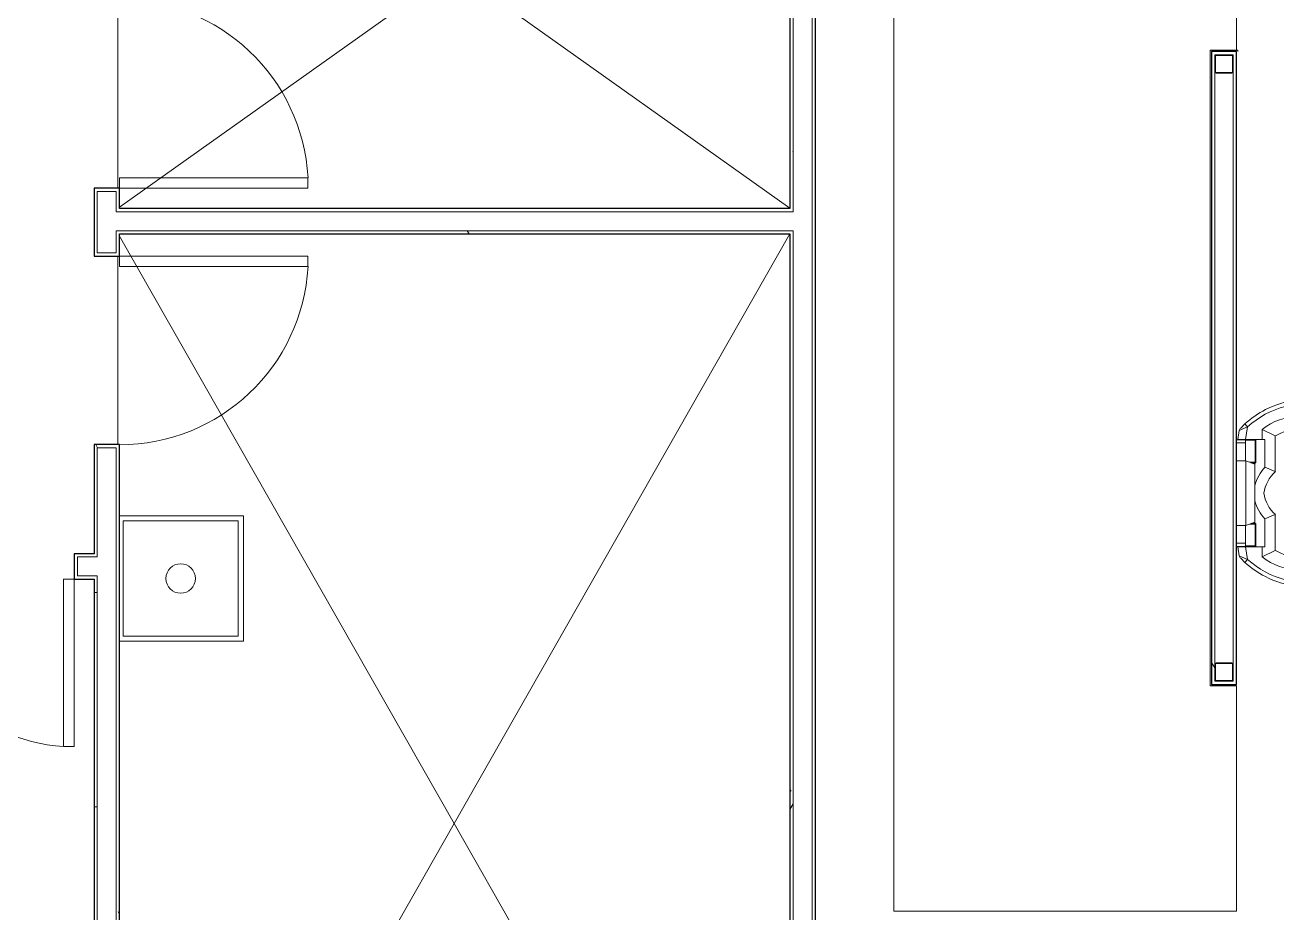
# Model space of a CAD drawing. Header units: inches. Extents: x 20001 to 27263, y -26025 to -18997.
# Drawn here: x 25156.8 to 25396, y -22691.6 to -22521.9 of the extents above; entities that cross this region are included whole.
import ezdxf

# ---------------------------------------------------------------- set-up
doc = ezdxf.new("R2010")
doc.units = ezdxf.units.IN
doc.header["$MEASUREMENT"] = 0
for name, color, linetype, lineweight in [('A-DOOR', 31, 'Continuous', 13), ('A-FLOR', 192, 'Continuous', 13), ('A-WALL', 113, 'Continuous', 13), ('A-WALL-PATT', 111, 'Continuous', 25), ('I-WALL', 2, 'Continuous', 13), ('P-SANR-FIXT', 6, 'Continuous', 13), ('Q-SPCQ', 91, 'Continuous', 13), ('S-COLS', 52, 'Continuous', 13)]:
    doc.layers.add(name, color=color, linetype=linetype, lineweight=lineweight)
pattern_1 = [(0, (0, 0), (81.92, 20.48), [3.379, -58.061, 3.379, -58.061, -327.68]), (0, (0, 0), (81.92, 20.48), [-122.88, 3.379, -119.501, 3.379, -58.061, -143.36]), (0, (0, 0), (81.92, 20.48), [-307.2, 3.379, -37.581, 3.379, -99.021]), (120, (30.72, 10.24), (-58.6962, 60.704801), [3.379, -58.061, 3.379, -58.061, -327.68]), (120, (30.72, 10.24), (-58.6962, 60.704801), [-122.88, 3.379, -119.501, 3.379, -58.061, -143.36]), (120, (30.72, 10.24), (-58.6962, 60.704801), [-307.2, 3.379, -37.581, 3.379, -99.021]), (240, (40.96, 51.2), (-23.2238, -81.184801), [3.379, -58.061, 3.379, -58.061, -327.68]), (240, (40.96, 51.2), (-23.2238, -81.184801), [-122.88, 3.379, -119.501, 3.379, -58.061, -143.36]), (240, (40.96, 51.2), (-23.2238, -81.184801), [-307.2, 3.379, -37.581, 3.379, -99.021])]

# ---------------------------------------------------------------- blocks, each defined once
blk = doc.blocks.new('HSS-Hollow Structural Section-Column - HSS3-1_2X3-1_2X1_8-V61-Site Plan - Phase 1')
at = {"layer": 'S-COLS', "color": 50, "lineweight": 15}
for p, q in [((-1.75, 1.518), (-1.75, -1.518)), ((-1.634, -1.518), (-1.634, 1.518)), ((1.518, 1.75), (-1.518, 1.75)), ((-1.518, 1.634), (1.518, 1.634)), ((1.634, 1.518), (1.634, -1.518)), ((1.75, -1.518), (1.75, 1.518)), ((1.518, -1.634), (-1.518, -1.634)), ((-1.518, -1.75), (1.518, -1.75))]:
    blk.add_line(p, q, dxfattribs=at)
for centre, radius, start, end in [((-1.518, 1.518), 0.232, 90, 180), ((-1.518, 1.518), 0.116, 90, 180), ((1.518, 1.518), 0.232, 360, 90), ((1.518, 1.518), 0.116, 0, 90), ((-1.518, -1.518), 0.232, 180, 270), ((-1.518, -1.518), 0.116, 180, 270), ((1.518, -1.518), 0.232, 270, 360), ((1.518, -1.518), 0.116, 270, 360)]:
    blk.add_arc(centre, radius, start, end, dxfattribs=at)
blk = doc.blocks.new('HSS-Hollow Structural Section-Column - HSS3-1_2X3-1_2X1_8-V63-Site Plan - Phase 1')
at = {"layer": 'S-COLS', "color": 50, "lineweight": 15}
for p, q in [((-1.75, 1.518), (-1.75, -1.518)), ((-1.634, -1.518), (-1.634, 1.518)), ((1.518, 1.75), (-1.518, 1.75)), ((-1.518, 1.634), (1.518, 1.634)), ((1.634, 1.518), (1.634, -1.518)), ((1.75, -1.518), (1.75, 1.518)), ((1.518, -1.634), (-1.518, -1.634)), ((-1.518, -1.75), (1.518, -1.75))]:
    blk.add_line(p, q, dxfattribs=at)
for centre, radius, start, end in [((-1.518, 1.518), 0.232, 90, 180), ((-1.518, 1.518), 0.116, 90, 180), ((1.518, 1.518), 0.232, 360, 90), ((1.518, 1.518), 0.116, 0, 90), ((-1.518, -1.518), 0.232, 180, 270), ((-1.518, -1.518), 0.116, 180, 270), ((1.518, -1.518), 0.232, 270, 360), ((1.518, -1.518), 0.116, 270, 360)]:
    blk.add_arc(centre, radius, start, end, dxfattribs=at)
blk = doc.blocks.new('Change_Table-Flip_Down-Frost_Products_LTD_-1125 - Polyethylene-White-366105-Site Plan - Phase 1')
at = {"layer": 'Q-SPCQ', "color": 7}
for p, q in [((25405.77, -22594.65), (25405.95, -22593.86)), ((25407.79, -22596.82), (25408.62, -22596.82)), ((25407.79, -22625.89), (25407.79, -22596.82)), ((25408.62, -22596.82), (25408.62, -22625.89)), ((25388.51, -22601.1), (25388.81, -22599.4)), ((25390.4, -22598.7), (25388.81, -22599.4)), ((25389.09, -22598.91), (25389.89, -22598.11)), ((25390.4, -22598.7), (25389.98, -22601.1)), ((25395.7, -22600.41), (25393.21, -22599.17)), ((25393.21, -22601.1), (25393.21, -22599.17)), ((25404.61, -22600.41), (25406.94, -22599.17)), ((25406.94, -22599.17), (25406.94, -22623.53)), ((25407.04, -22599.25), (25407.04, -22623.45)), ((25388.27, -22601.15), (25388.51, -22601.15)), ((25390.02, -22601.75), (25388.27, -22601.75)), ((25393.69, -22601.1), (25388.51, -22601.1)), ((25388.51, -22601.15), (25388.51, -22601.1)), ((25388.51, -22601.15), (25391.73, -22601.15)), ((25390.02, -22601.15), (25390.02, -22605.18)), ((25391.83, -22601.25), (25390.02, -22601.25)), ((25391.83, -22605.43), (25391.83, -22601.25)), ((25391.96, -22601.1), (25391.96, -22605.5)), ((25393.69, -22606.42), (25393.69, -22601.1)), ((25395.7, -22600.41), (25395.7, -22607.23)), ((25404.61, -22622.3), (25404.61, -22600.41)), ((25390.07, -22605.18), (25388.27, -22605.18)), ((25390.07, -22617.53), (25390.07, -22605.18)), ((25390.07, -22605.18), (25391.77, -22605.8)), ((25390.75, -22605.43), (25391.83, -22605.43)), ((25391.73, -22605.53), (25391.02, -22605.53)), ((25391.86, -22605.6), (25391.23, -22605.6)), ((25391.77, -22605.8), (25391.77, -22616.91)), ((25393.69, -22606.42), (25395.7, -22607.23)), ((25393.69, -22616.29), (25395.7, -22615.47)), ((25393.69, -22616.29), (25393.69, -22621.6)), ((25395.7, -22622.3), (25395.7, -22615.47)), ((25388.27, -22617.53), (25390.07, -22617.53)), ((25390.02, -22617.53), (25390.02, -22621.55)), ((25390.07, -22617.53), (25391.77, -22616.91)), ((25390.75, -22617.28), (25391.83, -22617.28)), ((25391.73, -22617.18), (25391.02, -22617.18)), ((25391.86, -22617.1), (25391.23, -22617.1)), ((25391.83, -22621.45), (25391.83, -22617.28)), ((25391.96, -22621.6), (25391.96, -22617.2)), ((25390.02, -22620.95), (25388.27, -22620.95)), ((25388.51, -22621.55), (25388.27, -22621.55)), ((25388.51, -22621.55), (25391.73, -22621.55)), ((25388.51, -22621.6), (25388.51, -22621.55)), ((25393.69, -22621.6), (25388.51, -22621.6)), ((25388.81, -22623.31), (25388.51, -22621.6)), ((25390.42, -22624.03), (25388.81, -22623.31)), ((25389.98, -22621.6), (25390.4, -22624.01)), ((25391.83, -22621.45), (25390.02, -22621.45)), ((25393.21, -22621.6), (25393.21, -22623.54)), ((25393.21, -22623.54), (25395.7, -22622.3)), ((25404.61, -22622.3), (25406.94, -22623.53)), ((25389.89, -22624.6), (25389.09, -22623.8)), ((25389.89, -22624.6), (25390.42, -22624.03)), ((25407.79, -22625.89), (25408.62, -22625.89)), ((25405.77, -22628.06), (25405.95, -22628.85))]:
    blk.add_line(p, q, dxfattribs=at)
for centre, radius, start, end in [((25401.95, -22611.33), 17.12, 77.1058, 132.4083), ((25401.98, -22611.33), 17.91, 77.1036, 117.0252), ((25405.18, -22597.23), 2.65, 8.9006, 77.1058), ((25405.21, -22597.22), 3.44, 6.6703, 77.1036), ((25401.98, -22611.33), 17.91, 117.0252, 132.4157), ((25400.07, -22607.6), 10.87, 50.1591, 129.1586), ((25389.63, -22599.54), 0.83, 130.6052, 170.0067), ((25395.94, -22593.4), 7.66, 217.8807, 223.7167), ((25400.16, -22607.61), 8.46, 58.2462, 121.7538), ((25391.73, -22601.25), 0.1, 0, 90), ((25391.73, -22605.43), 0.1, 270, 0), ((25400.01, -22612.18), 8.55, 137.6677, 164.5358), ((25391.86, -22605.5), 0.1, 270, 0), ((25400.07, -22612.18), 6.59, 131.4443, 172.8364), ((25400.07, -22610.53), 6.59, 187.1636, 228.5557), ((25400.01, -22610.53), 8.55, 195.4642, 222.3323), ((25391.73, -22617.28), 0.1, 0, 90), ((25391.86, -22617.2), 0.1, 0, 90), ((25389.63, -22623.17), 0.83, 189.9933, 229.3948), ((25391.73, -22621.45), 0.1, 270, 0), ((25400.07, -22615.1), 10.87, 230.8414, 309.8409), ((25400.16, -22615.1), 8.46, 238.2462, 301.7538), ((25401.98, -22611.38), 17.91, 227.5846, 242.8439), ((25401.95, -22611.37), 17.12, 227.5917, 282.8942), ((25405.18, -22625.48), 2.65, 282.8942, 351.0994), ((25405.21, -22625.49), 3.44, 282.8964, 353.3297), ((25401.98, -22611.38), 17.91, 242.8439, 282.8964)]:
    blk.add_arc(centre, radius, start, end, dxfattribs=at)
blk = doc.blocks.new('Locker Rooms and Restrooms_rvt-1-Site Plan - Phase 1')
at = {"layer": 'A-WALL-PATT', "lineweight": 9}
h = blk.add_hatch(dxfattribs=at)
h.set_pattern_fill('FP_9', color=250, style=0, pattern_type=2)
h.set_pattern_definition(pattern_1)
h.paths.add_polyline_path([(25384.14, -22647.93), (25384.14, -22526.93), (25383.52, -22526.93), (25383.52, -22647.93)], flags=0)
at = {"layer": 'A-FLOR', "color": 7}
for p, q in [((25322.77, -22370.3), (25322.77, -22691.3)), ((25388.27, -22526.68), (25388.27, -22482.62)), ((25388.27, -22691.3), (25388.27, -22648.18)), ((25322.77, -22691.3), (25388.27, -22691.3))]:
    blk.add_line(p, q, dxfattribs=at)
at = {"layer": 'A-WALL', "color": 250, "lineweight": 9}
for p, q in [((25384.14, -22527.55), (25387.64, -22527.55)), ((25384.14, -22527.55), (25384.14, -22527.8)), ((25387.64, -22527.55), (25387.64, -22527.8)), ((25384.14, -22530.83), (25384.14, -22644.05)), ((25387.64, -22530.83), (25387.64, -22644.05)), ((25384.14, -22647.08), (25384.14, -22647.3)), ((25384.37, -22647.3), (25384.14, -22647.3)), ((25387.64, -22647.3), (25387.41, -22647.3)), ((25387.64, -22647.08), (25387.64, -22647.3))]:
    blk.add_line(p, q, dxfattribs=at)
at = {"layer": 'I-WALL', "color": 7}
for p, q in [((25383.27, -22526.68), (25388.52, -22526.68)), ((25383.27, -22526.68), (25383.27, -22526.93)), ((25383.27, -22647.93), (25383.27, -22526.93)), ((25388.52, -22526.93), (25388.52, -22526.68)), ((25383.27, -22647.93), (25383.27, -22648.18)), ((25388.27, -22648.18), (25383.27, -22648.18))]:
    blk.add_line(p, q, dxfattribs=at)
at = {"layer": 'I-WALL', "color": 10, "lineweight": 25}
for p, q in [((25384.14, -22526.93), (25383.52, -22526.93)), ((25383.52, -22526.93), (25383.52, -22647.93)), ((25387.64, -22526.93), (25384.14, -22526.93)), ((25388.27, -22526.93), (25387.64, -22526.93)), ((25388.27, -22647.93), (25388.27, -22526.93)), ((25383.52, -22647.93), (25384.14, -22647.93)), ((25384.14, -22647.93), (25387.64, -22647.93)), ((25387.64, -22647.93), (25388.27, -22647.93))]:
    blk.add_line(p, q, dxfattribs=at)
at = {"lineweight": 13}
for name, p in [('HSS-Hollow Structural Section-Column - HSS3-1_2X3-1_2X1_8-V61-Site Plan - Phase 1', (25385.89, -22529.31)), ('Change_Table-Flip_Down-Frost_Products_LTD_-1125 - Polyethylene-White-366105-Site Plan - Phase 1', (0, 0)), ('HSS-Hollow Structural Section-Column - HSS3-1_2X3-1_2X1_8-V63-Site Plan - Phase 1', (25385.89, -22645.56))]:
    blk.add_blockref(name, p, dxfattribs=at)
blk = doc.blocks.new('Struct_Xcel_Sports Complex_rvt-1-Site Plan - Phase 1')
at = {"layer": 'A-FLOR', "color": 250, "lineweight": 9}
for p, q in [((25174.83, -22556.71), (25238.77, -22511.24)), ((25302.95, -22556.88), (25238.77, -22511.24)), ((25174.52, -22517.05), (25174.52, -22553.05)), ((25174.83, -22562.23), (25238.77, -22674.49)), ((25238.77, -22674.49), (25302.95, -22561.79)), ((25174.52, -22566.05), (25174.52, -22602.05)), ((25174.94, -22786.55), (25238.77, -22674.49)), ((25302.59, -22786.55), (25238.77, -22674.49))]:
    blk.add_line(p, q, dxfattribs=at)
blk = doc.blocks.new('Single-Flush - 32_ x 84_-1272610-Site Plan - Phase 1')
at = {"layer": 'A-DOOR'}
for p, q in [((14, -2.44), (14, -34.44)), ((16, -2.44), (14, -2.44)), ((16, -2.44), (16, -34.44)), ((16, -34.44), (14, -34.44))]:
    blk.add_line(p, q, dxfattribs=at)
at = {"layer": 'A-DOOR', "lineweight": 9}
blk.add_arc((16, -2.44), 32.07, 180, 266.4241, dxfattribs=at)
blk = doc.blocks.new('Single-Flush - 36_ x 84_-1318898-Site Plan - Phase 1')
at = {"layer": 'A-DOOR'}
for p, q in [((16, 2.44), (16, 38.45)), ((18, 38.45), (16, 38.45)), ((18, 2.44), (18, 38.45)), ((18, 2.44), (16, 2.44))]:
    blk.add_line(p, q, dxfattribs=at)
at = {"layer": 'A-DOOR', "lineweight": 9}
blk.add_arc((18, 2.44), 36.07, 93.1789, 180, dxfattribs=at)
blk = doc.blocks.new('Single-Flush - 36_ x 84_-1318909-Site Plan - Phase 1')
at = {"layer": 'A-DOOR'}
for p, q in [((16, -2.44), (16, -38.45)), ((18, -2.44), (16, -2.44)), ((18, -2.44), (18, -38.45)), ((18, -38.45), (16, -38.45))]:
    blk.add_line(p, q, dxfattribs=at)
at = {"layer": 'A-DOOR', "lineweight": 9}
blk.add_arc((18, -2.44), 36.07, 180, 266.8211, dxfattribs=at)
blk = doc.blocks.new('Basin_Mop_Service-24x24-Zurn-Z1996-24 - 24 x 24 x 10-1384526-Site Plan - Phase 1')
at = {"layer": 'P-SANR-FIXT'}
for p, q in [((-11.69, 12), (12, 12)), ((12, 12), (12, -12)), ((-11, -11), (-11, 11)), ((-11, 11), (11, 11)), ((11, 11), (11, -11)), ((11, -11), (-11, -11)), ((12, -12), (-11.69, -12))]:
    blk.add_line(p, q, dxfattribs=at)
blk.add_circle((0, 0), 2.81, dxfattribs=at)

msp = doc.modelspace()

# ---------------------------------------------------------------- hatches: boundary and pattern name
at = {"layer": 'A-WALL-PATT', "lineweight": 9}
h = msp.add_hatch(dxfattribs=at)
h.set_pattern_fill('FP_9', color=256, style=0, pattern_type=2)
h.set_pattern_definition(pattern_1)
h.paths.add_polyline_path([(25169.95273, -22787.30281), (25170.57773, -22787.30281), (25170.57773, -22627.17781), (25169.95273, -22627.17781), (25169.95273, -22786.55281)], flags=0)
h.paths.add_polyline_path([(25170.57773, -22623.55281), (25170.57773, -22602.67781), (25172.39023, -22602.67781), (25172.39023, -22602.05281), (25169.95273, -22602.05281), (25169.95273, -22623.55281)], flags=0)
h.paths.add_polyline_path([(25172.39023, -22566.05281), (25172.39023, -22565.42781), (25170.57773, -22565.42781), (25170.57773, -22553.67781), (25172.39023, -22553.67781), (25172.39023, -22553.05281), (25169.95273, -22553.05281), (25169.95273, -22566.05281)], flags=0)
h.paths.add_polyline_path([(25172.39023, -22517.05281), (25172.39023, -22516.42781), (25170.57773, -22516.42781), (25170.57773, -22405.67781), (25172.39023, -22405.67781), (25172.39023, -22405.05281), (25169.95273, -22405.05281), (25169.95273, -22517.05281)], flags=0)
h.paths.add_polyline_path([(25172.39023, -22373.05281), (25172.39023, -22372.42781), (25170.57773, -22372.42781), (25170.57773, -22369.55281), (25169.95273, -22369.55281), (25169.95273, -22373.05281)], flags=0)
h = msp.add_hatch(dxfattribs=at)
h.set_pattern_fill('FP_9', color=256, style=0, pattern_type=2)
h.set_pattern_definition(pattern_1)
h.paths.add_polyline_path([(25174.20273, -22787.30281), (25174.82773, -22787.30281), (25174.82773, -22602.05281), (25172.39023, -22602.05281), (25172.39023, -22602.67781), (25174.20273, -22602.67781), (25174.20273, -22786.55281)], flags=0)
h.paths.add_polyline_path([(25172.39023, -22566.05281), (25174.82773, -22566.05281), (25174.82773, -22561.17781), (25174.20273, -22561.17781), (25174.20273, -22565.42781), (25172.39023, -22565.42781)], flags=0)
h.paths.add_polyline_path([(25174.20273, -22557.55281), (25174.82773, -22557.55281), (25174.82773, -22553.05281), (25172.39023, -22553.05281), (25172.39023, -22553.67781), (25174.20273, -22553.67781)], flags=0)
h.paths.add_polyline_path([(25172.39023, -22517.05281), (25174.82773, -22517.05281), (25174.82773, -22405.05281), (25172.39023, -22405.05281), (25172.39023, -22405.67781), (25174.20273, -22405.67781), (25174.20273, -22516.42781), (25172.39023, -22516.42781)], flags=0)
h.paths.add_polyline_path([(25172.39023, -22373.05281), (25174.82773, -22373.05281), (25174.82773, -22369.55281), (25170.57773, -22369.55281), (25170.57773, -22370.17781), (25174.20273, -22370.17781), (25174.20273, -22372.42781), (25172.39023, -22372.42781)], flags=0)
h = msp.add_hatch(dxfattribs=at)
h.set_pattern_fill('FP_9', color=256, style=0, pattern_type=2)
h.set_pattern_definition(pattern_1)
h.paths.add_polyline_path([(25302.95273, -22787.30281), (25303.57773, -22787.30281), (25303.57773, -22561.17781), (25302.95273, -22561.17781), (25302.95273, -22786.55281)], flags=0)
h.paths.add_polyline_path([(25303.57773, -22557.55281), (25303.57773, -22369.55281), (25302.95273, -22369.55281), (25302.95273, -22557.55281)], flags=0)
h = msp.add_hatch(dxfattribs=at)
h.set_pattern_fill('FP_9', color=256, style=0, pattern_type=2)
h.set_pattern_definition(pattern_1)
h.paths.add_polyline_path([(25302.95273, -22561.80281), (25302.95273, -22561.17781), (25174.82773, -22561.17781), (25174.82773, -22561.80281), (25211.04108, -22561.80281)], flags=0)
h = msp.add_hatch(dxfattribs=at)
h.set_pattern_fill('FP_9', color=256, style=0, pattern_type=2)
h.set_pattern_definition(pattern_1)
h.paths.add_polyline_path([(25166.14023, -22625.36531), (25166.76523, -22625.36531), (25166.76523, -22623.55281), (25169.95273, -22623.55281), (25169.95273, -22622.92781), (25166.14023, -22622.92781)], flags=0)
h.paths.add_polyline_path([(25133.51523, -22625.36531), (25134.14023, -22625.36531), (25134.14023, -22622.92781), (25114.26523, -22622.92781), (25114.26523, -22623.55281), (25133.51523, -22623.55281)], flags=0)
h.paths.add_polyline_path([(25110.64023, -22623.55281), (25110.64023, -22622.92781), (24970.32773, -22622.92781), (24970.32773, -22623.55281), (25104.15042, -22623.55281)], flags=0)
h = msp.add_hatch(dxfattribs=at)
h.set_pattern_fill('FP_9', color=256, style=0, pattern_type=2)
h.set_pattern_definition(pattern_1)
h.paths.add_polyline_path([(25104.15042, -22627.80281), (25134.14023, -22627.80281), (25134.14023, -22625.36531), (25133.51523, -22625.36531), (25133.51523, -22627.17781), (24970.32773, -22627.17781), (24970.32773, -22627.80281), (24997.25975, -22627.80281)], flags=0)
h.paths.add_polyline_path([(25166.14023, -22627.80281), (25169.95273, -22627.80281), (25169.95273, -22627.17781), (25166.76523, -22627.17781), (25166.76523, -22625.36531), (25166.14023, -22625.36531)], flags=0)

# ---------------------------------------------------------------- linework, layer by layer
at = {"layer": 'A-WALL', "lineweight": 9}
for p, q in [((25307.20273, -22369.55281), (25307.20273, -22767.95945)), ((25303.57773, -22370.30281), (25303.57773, -22557.55281)), ((25174.20273, -22553.67781), (25170.57773, -22553.67781)), ((25170.57773, -22553.67781), (25170.57773, -22565.42781)), ((25174.20273, -22557.55281), (25174.20273, -22553.67781)), ((25303.57773, -22557.55281), (25174.20273, -22557.55281)), ((25174.20273, -22565.42781), (25174.20273, -22561.17781)), ((25174.20273, -22561.17781), (25303.57773, -22561.17781)), ((25303.57773, -22561.17781), (25303.57773, -22787.30281)), ((25170.57773, -22565.42781), (25174.20273, -22565.42781)), ((25174.20273, -22602.67781), (25170.57773, -22602.67781)), ((25170.57773, -22602.67781), (25170.57773, -22623.55281)), ((25174.20273, -22787.30281), (25174.20273, -22602.67781)), ((25166.76523, -22623.55281), (25166.76523, -22627.17781)), ((25170.57773, -22623.55281), (25166.76523, -22623.55281)), ((25166.76523, -22627.17781), (25170.57773, -22627.17781)), ((25170.57773, -22627.17781), (25170.57773, -22787.30281))]:
    msp.add_line(p, q, dxfattribs=at)
at = {"layer": 'I-WALL', "lineweight": 25}
for p, q in [((25302.95273, -22370.30281), (25302.95273, -22556.92781)), ((25307.82773, -22767.95945), (25307.82773, -22370.30281)), ((25174.82773, -22553.05281), (25169.95273, -22553.05281)), ((25169.95273, -22553.05281), (25169.95273, -22566.05281)), ((25174.82773, -22556.92781), (25174.82773, -22553.05281)), ((25302.95273, -22556.92781), (25174.82773, -22556.92781)), ((25174.82773, -22566.05281), (25174.82773, -22561.80281)), ((25174.82773, -22561.80281), (25302.95273, -22561.80281)), ((25302.95273, -22561.80281), (25302.95273, -22786.55281)), ((25169.95273, -22566.05281), (25174.82773, -22566.05281)), ((25174.82773, -22602.05281), (25169.95273, -22602.05281)), ((25169.95273, -22602.05281), (25169.95273, -22622.92781)), ((25174.82773, -22786.55281), (25174.82773, -22602.05281)), ((25169.95273, -22622.92781), (25166.14023, -22622.92781)), ((25166.14023, -22622.92781), (25166.14023, -22627.80281)), ((25166.14023, -22627.80281), (25169.95273, -22627.80281)), ((25169.95273, -22627.80281), (25169.95273, -22786.55281))]:
    msp.add_line(p, q, dxfattribs=at)

# ---------------------------------------------------------------- block references
at = {"lineweight": 5}
for name in ['Struct_Xcel_Sports Complex_rvt-1-Site Plan - Phase 1', 'Locker Rooms and Restrooms_rvt-1-Site Plan - Phase 1']:
    msp.add_blockref(name, (0, 0), dxfattribs=at)
at = {"layer": 'A-DOOR'}
for name, p, rotation in [('Single-Flush - 36_ x 84_-1318898-Site Plan - Phase 1', (25172.39023, -22535.05281), 270), ('Single-Flush - 36_ x 84_-1318909-Site Plan - Phase 1', (25172.39023, -22584.05281), 90)]:
    msp.add_blockref(name, p, dxfattribs=dict(at, rotation=rotation))
msp.add_blockref('Single-Flush - 32_ x 84_-1272610-Site Plan - Phase 1', (25150.14023, -22625.36531), dxfattribs=at)
at = {"layer": 'P-SANR-FIXT'}
msp.add_blockref('Basin_Mop_Service-24x24-Zurn-Z1996-24 - 24 x 24 x 10-1384526-Site Plan - Phase 1', (25186.51523, -22627.67781), dxfattribs=at)

doc.saveas('drawing.dxf')
